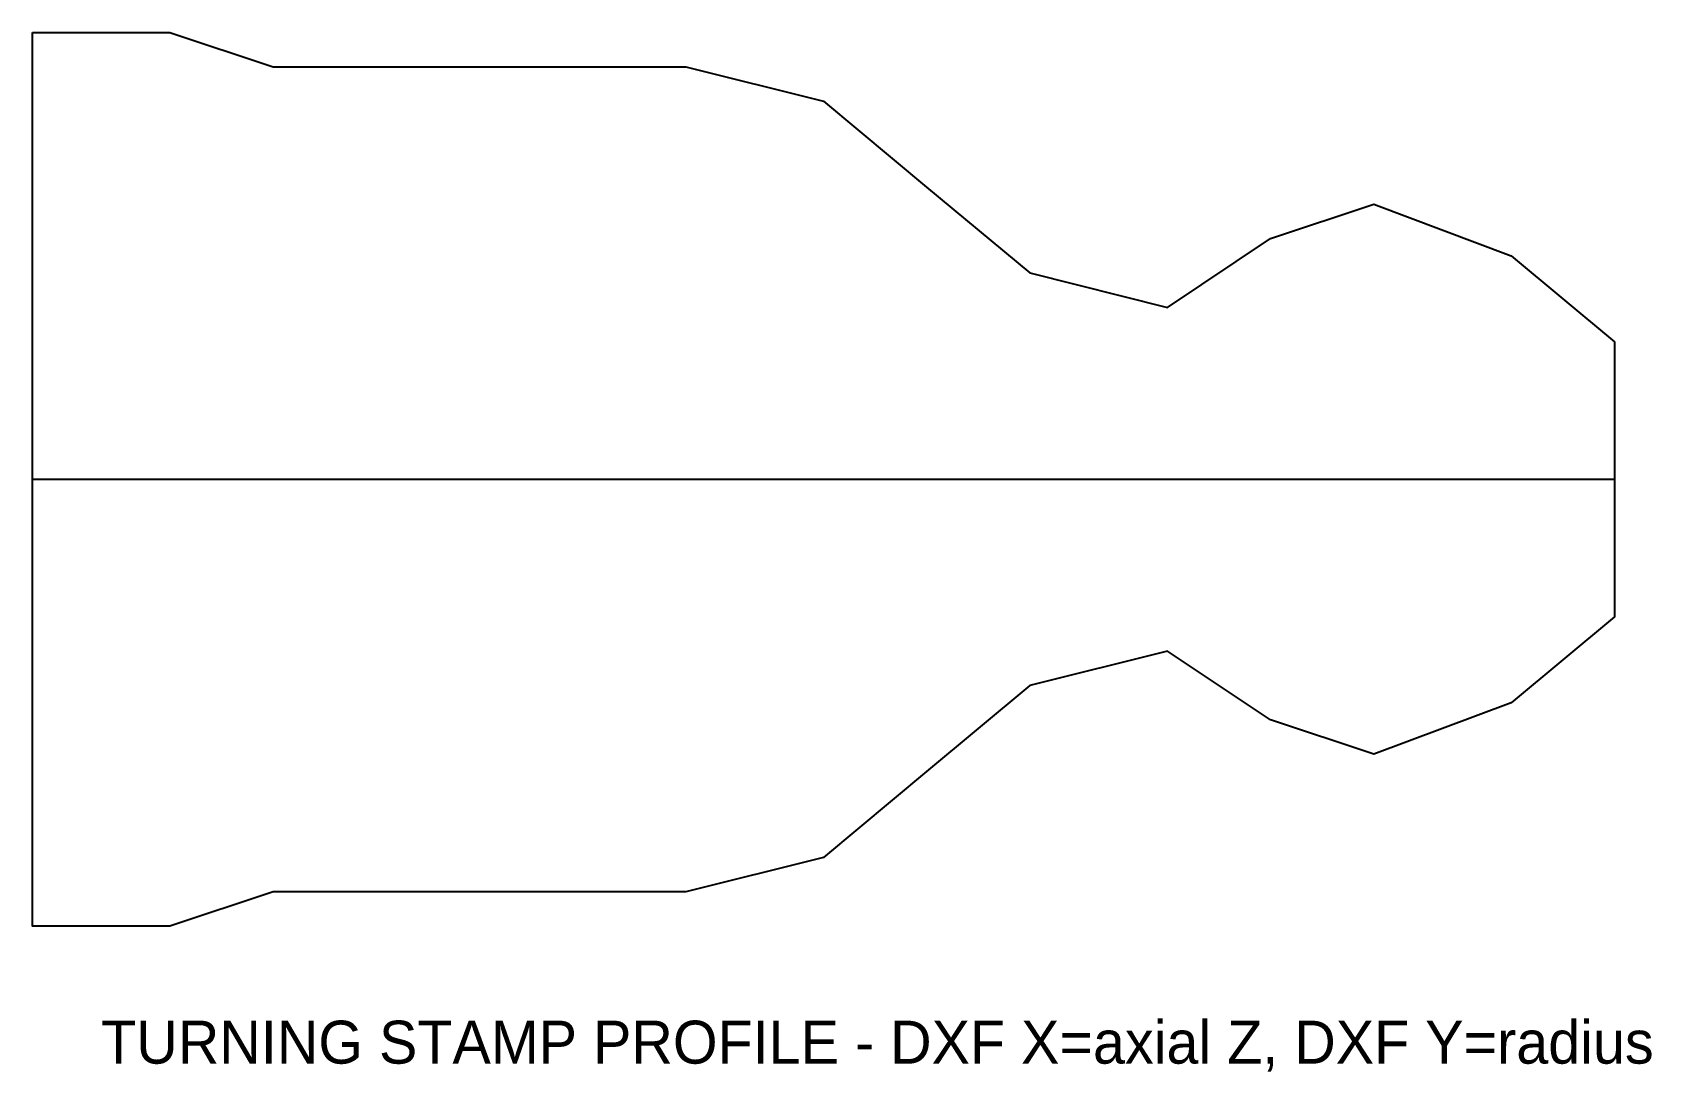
# Model space of a CAD drawing. Header units: millimetres. Extents: x 0 to 94.2, y -34.5 to 26.
import ezdxf

# ---------------------------------------------------------------- set-up
doc = ezdxf.new("R2010")
doc.units = ezdxf.units.MM
for name, color, linetype in [('CENTER', 1, 'Continuous'), ('NOTES', 7, 'Continuous'), ('PROFILE', 3, 'Continuous')]:
    doc.layers.add(name, color=color, linetype=linetype)

msp = doc.modelspace()

# ---------------------------------------------------------------- linework, layer by layer
at = {"layer": 'CENTER', "color": 1}
msp.add_line((0, 0), (92, 0), dxfattribs=at)
at = {"layer": 'PROFILE', "color": 3}
msp.add_lwpolyline([(0, 26), (8, 26), (14, 24), (38, 24), (46, 22), (52, 17), (58, 12), (66, 10), (72, 14), (78, 16), (86, 13), (92, 8), (92, -8), (86, -13), (78, -16), (72, -14), (66, -10), (58, -12), (52, -17), (46, -22), (38, -24), (14, -24), (8, -26), (0, -26)], close=True, dxfattribs=at)

# ---------------------------------------------------------------- texts
at = {"layer": 'NOTES', "color": 7}
msp.add_text('TURNING STAMP PROFILE - DXF X=axial Z, DXF Y=radius', height=2.5, dxfattribs=at).set_placement((4, -34))

doc.saveas('drawing.dxf')
